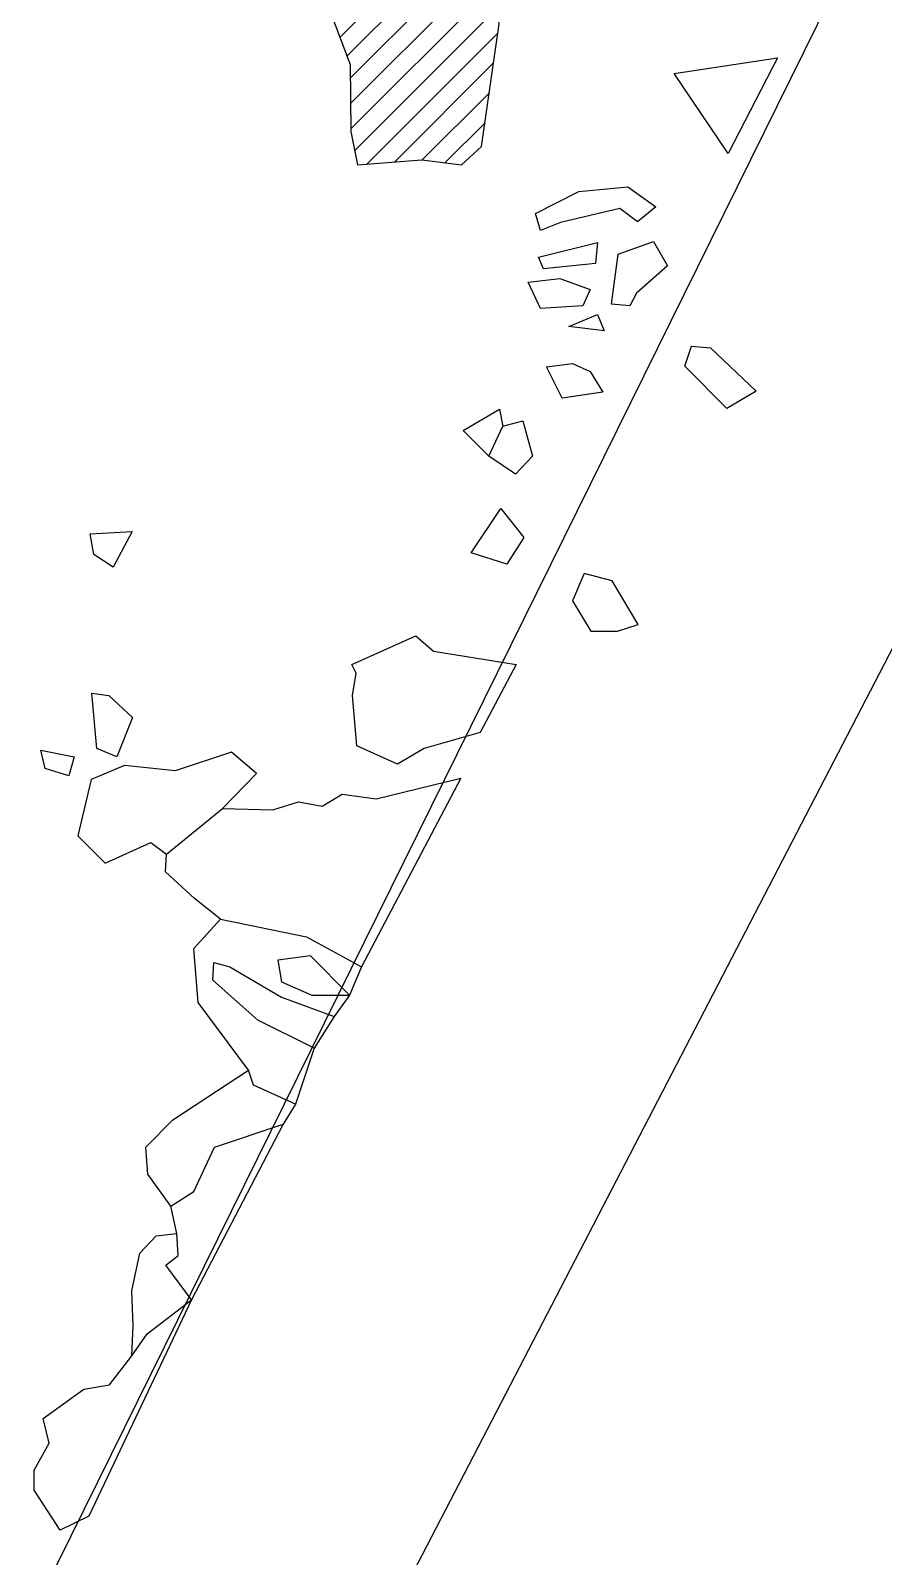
# Model space of a CAD drawing. Header units: metres. Extents: x -12.6 to -9.54, y -16.55 to -11.69.
# Drawn here: x -11.169 to -10.58, y -13.879 to -12.824 of the extents above; entities that cross this region are included whole.
import ezdxf

# ---------------------------------------------------------------- set-up
doc = ezdxf.new("R2010")
doc.units = ezdxf.units.M
doc.header["$LTSCALE"] = 25
doc.header["$MEASUREMENT"] = 0
doc.linetypes.add('STRICHPUNKTX2', pattern=[2, 1, -0.5, 0, -0.5])
doc.layers.get('0').update_dxf_attribs({"linetype": 'CONTINUOUS'})
for name, color, linetype in [('FEUER', 1, 'CONTINUOUS'), ('GRABUNGSGRENZE', 3, 'STRICHPUNKTX2'), ('STEINE', 4, 'CONTINUOUS'), ('STEINESCHRAFF', 4, 'CONTINUOUS')]:
    doc.layers.add(name, color=color, linetype=linetype)

# ---------------------------------------------------------------- blocks, each defined once
blk = doc.blocks.new('*X10')
at = {"color": 0}
for p, q in [((-1095.53, -1282.92), (-1083.86, -1271.25)), ((-1095.05, -1284.2), (-1083.86, -1273.01)), ((-1094.82, -1285.73), (-1083.86, -1274.78)), ((-1094.8, -1287.48), (-1084.25, -1276.93)), ((-1094.78, -1289.23), (-1084.88, -1279.34)), ((-1094.51, -1290.73), (-1084.67, -1280.89)), ((-1093.67, -1291.66), (-1084.62, -1282.61)), ((-1091.75, -1291.51), (-1084.92, -1284.67)), ((-1089.84, -1291.36), (-1085.21, -1286.74)), ((-1088.27, -1291.56), (-1085.51, -1288.81))]:
    blk.add_line(p, q, dxfattribs=at)
blk = doc.blocks.new('*X12')
at = {"color": 0}
for p, q in [((-1079.375, -1293.75), (-1079.375, -1293.75)), ((-1078.125, -1293.75), (-1078.125, -1293.75)), ((-1076.875, -1293.75), (-1076.875, -1293.75)), ((-1075.625, -1293.75), (-1075.625, -1293.75)), ((-1081.25, -1295), (-1081.25, -1295)), ((-1080, -1295), (-1080, -1295)), ((-1078.75, -1295), (-1078.75, -1295)), ((-1077.5, -1295), (-1077.5, -1295)), ((-1075, -1295), (-1075, -1295)), ((-1078.75, -1297.5), (-1078.75, -1297.5)), ((-1075, -1297.5), (-1075, -1297.5)), ((-1073.75, -1297.5), (-1073.75, -1297.5)), ((-1080.625, -1298.75), (-1080.625, -1298.75)), ((-1075.625, -1298.75), (-1075.625, -1298.75)), ((-1074.375, -1298.75), (-1074.375, -1298.75)), ((-1073.125, -1298.75), (-1073.125, -1298.75)), ((-1081.25, -1300), (-1081.25, -1300)), ((-1080, -1300), (-1080, -1300)), ((-1076.25, -1300), (-1076.25, -1300)), ((-1075, -1300), (-1075, -1300)), ((-1080.625, -1301.25), (-1080.625, -1301.25)), ((-1079.375, -1301.25), (-1079.375, -1301.25)), ((-1075.625, -1301.25), (-1075.625, -1301.25)), ((-1071.25, -1305), (-1071.25, -1305)), ((-1070, -1305), (-1070, -1305)), ((-1080.625, -1306.25), (-1080.625, -1306.25)), ((-1079.375, -1306.25), (-1079.375, -1306.25)), ((-1078.125, -1306.25), (-1078.125, -1306.25)), ((-1070.625, -1306.25), (-1070.625, -1306.25)), ((-1069.375, -1306.25), (-1069.375, -1306.25)), ((-1068.125, -1306.25), (-1068.125, -1306.25)), ((-1080, -1307.5), (-1080, -1307.5)), ((-1078.75, -1307.5), (-1078.75, -1307.5)), ((-1068.75, -1307.5), (-1068.75, -1307.5)), ((-1067.5, -1307.5), (-1067.5, -1307.5)), ((-1086.25, -1310), (-1086.25, -1310)), ((-1085, -1310), (-1085, -1310)), ((-1083.75, -1310), (-1083.75, -1310)), ((-1085.625, -1311.25), (-1085.625, -1311.25)), ((-1084.375, -1311.25), (-1084.375, -1311.25)), ((-1083.125, -1311.25), (-1083.125, -1311.25)), ((-1083.75, -1312.5), (-1083.75, -1312.5)), ((-1084.375, -1316.25), (-1084.375, -1316.25)), ((-1112.5, -1317.5), (-1112.5, -1317.5)), ((-1111.25, -1317.5), (-1111.25, -1317.5)), ((-1085, -1317.5), (-1085, -1317.5)), ((-1083.75, -1317.5), (-1083.75, -1317.5)), ((-1111.875, -1318.75), (-1111.875, -1318.75)), ((-1085.625, -1318.75), (-1085.625, -1318.75)), ((-1084.375, -1318.75), (-1084.375, -1318.75)), ((-1078.125, -1321.25), (-1078.125, -1321.25)), ((-1076.875, -1321.25), (-1076.875, -1321.25)), ((-1078.75, -1322.5), (-1078.75, -1322.5)), ((-1077.5, -1322.5), (-1077.5, -1322.5)), ((-1076.25, -1322.5), (-1076.25, -1322.5)), ((-1078.125, -1323.75), (-1078.125, -1323.75)), ((-1076.875, -1323.75), (-1076.875, -1323.75)), ((-1091.25, -1325), (-1091.25, -1325)), ((-1090, -1325), (-1090, -1325)), ((-1094.375, -1326.25), (-1094.375, -1326.25)), ((-1093.125, -1326.25), (-1093.125, -1326.25)), ((-1091.875, -1326.25), (-1091.875, -1326.25)), ((-1090.625, -1326.25), (-1090.625, -1326.25)), ((-1089.375, -1326.25), (-1089.375, -1326.25)), ((-1088.125, -1326.25), (-1088.125, -1326.25)), ((-1086.875, -1326.25), (-1086.875, -1326.25)), ((-1085.625, -1326.25), (-1085.625, -1326.25)), ((-1084.375, -1326.25), (-1084.375, -1326.25)), ((-1093.75, -1327.5), (-1093.75, -1327.5)), ((-1092.5, -1327.5), (-1092.5, -1327.5)), ((-1091.25, -1327.5), (-1091.25, -1327.5)), ((-1090, -1327.5), (-1090, -1327.5)), ((-1088.75, -1327.5), (-1088.75, -1327.5)), ((-1087.5, -1327.5), (-1087.5, -1327.5)), ((-1086.25, -1327.5), (-1086.25, -1327.5)), ((-1085, -1327.5), (-1085, -1327.5)), ((-1111.875, -1328.75), (-1111.875, -1328.75)), ((-1094.375, -1328.75), (-1094.375, -1328.75)), ((-1093.125, -1328.75), (-1093.125, -1328.75)), ((-1091.875, -1328.75), (-1091.875, -1328.75)), ((-1090.625, -1328.75), (-1090.625, -1328.75)), ((-1089.375, -1328.75), (-1089.375, -1328.75)), ((-1088.125, -1328.75), (-1088.125, -1328.75)), ((-1086.875, -1328.75), (-1086.875, -1328.75)), ((-1085.625, -1328.75), (-1085.625, -1328.75)), ((-1112.5, -1330), (-1112.5, -1330)), ((-1111.25, -1330), (-1111.25, -1330)), ((-1110, -1330), (-1110, -1330)), ((-1093.75, -1330), (-1093.75, -1330)), ((-1092.5, -1330), (-1092.5, -1330)), ((-1091.25, -1330), (-1091.25, -1330)), ((-1090, -1330), (-1090, -1330)), ((-1088.75, -1330), (-1088.75, -1330)), ((-1087.5, -1330), (-1087.5, -1330)), ((-1086.25, -1330), (-1086.25, -1330)), ((-1111.875, -1331.25), (-1111.875, -1331.25)), ((-1110.625, -1331.25), (-1110.625, -1331.25)), ((-1094.375, -1331.25), (-1094.375, -1331.25)), ((-1093.125, -1331.25), (-1093.125, -1331.25)), ((-1091.875, -1331.25), (-1091.875, -1331.25)), ((-1090.625, -1331.25), (-1090.625, -1331.25)), ((-1089.375, -1331.25), (-1089.375, -1331.25)), ((-1088.125, -1331.25), (-1088.125, -1331.25)), ((-1115, -1332.5), (-1115, -1332.5)), ((-1092.5, -1332.5), (-1092.5, -1332.5)), ((-1091.25, -1332.5), (-1091.25, -1332.5)), ((-1114.375, -1333.75), (-1114.375, -1333.75)), ((-1110.625, -1333.75), (-1110.625, -1333.75)), ((-1109.375, -1333.75), (-1109.375, -1333.75)), ((-1108.125, -1333.75), (-1108.125, -1333.75)), ((-1106.875, -1333.75), (-1106.875, -1333.75)), ((-1105.625, -1333.75), (-1105.625, -1333.75)), ((-1104.375, -1333.75), (-1104.375, -1333.75)), ((-1103.125, -1333.75), (-1103.125, -1333.75)), ((-1101.875, -1333.75), (-1101.875, -1333.75)), ((-1112.5, -1335), (-1112.5, -1335)), ((-1111.25, -1335), (-1111.25, -1335)), ((-1110, -1335), (-1110, -1335)), ((-1108.75, -1335), (-1108.75, -1335)), ((-1107.5, -1335), (-1107.5, -1335)), ((-1106.25, -1335), (-1106.25, -1335)), ((-1105, -1335), (-1105, -1335)), ((-1103.75, -1335), (-1103.75, -1335)), ((-1102.5, -1335), (-1102.5, -1335)), ((-1090, -1335), (-1090, -1335)), ((-1088.75, -1335), (-1088.75, -1335)), ((-1113.125, -1336.25), (-1113.125, -1336.25)), ((-1111.875, -1336.25), (-1111.875, -1336.25)), ((-1110.625, -1336.25), (-1110.625, -1336.25)), ((-1109.375, -1336.25), (-1109.375, -1336.25)), ((-1108.125, -1336.25), (-1108.125, -1336.25)), ((-1106.875, -1336.25), (-1106.875, -1336.25)), ((-1105.625, -1336.25), (-1105.625, -1336.25)), ((-1104.375, -1336.25), (-1104.375, -1336.25)), ((-1103.125, -1336.25), (-1103.125, -1336.25)), ((-1101.875, -1336.25), (-1101.875, -1336.25)), ((-1099.375, -1336.25), (-1099.375, -1336.25)), ((-1098.125, -1336.25), (-1098.125, -1336.25)), ((-1096.875, -1336.25), (-1096.875, -1336.25)), ((-1095.625, -1336.25), (-1095.625, -1336.25)), ((-1094.375, -1336.25), (-1094.375, -1336.25)), ((-1093.125, -1336.25), (-1093.125, -1336.25)), ((-1091.875, -1336.25), (-1091.875, -1336.25)), ((-1090.625, -1336.25), (-1090.625, -1336.25)), ((-1089.375, -1336.25), (-1089.375, -1336.25)), ((-1112.5, -1337.5), (-1112.5, -1337.5)), ((-1111.25, -1337.5), (-1111.25, -1337.5)), ((-1110, -1337.5), (-1110, -1337.5)), ((-1108.75, -1337.5), (-1108.75, -1337.5)), ((-1107.5, -1337.5), (-1107.5, -1337.5)), ((-1106.25, -1337.5), (-1106.25, -1337.5)), ((-1105, -1337.5), (-1105, -1337.5)), ((-1103.75, -1337.5), (-1103.75, -1337.5)), ((-1102.5, -1337.5), (-1102.5, -1337.5)), ((-1101.25, -1337.5), (-1101.25, -1337.5)), ((-1100, -1337.5), (-1100, -1337.5)), ((-1098.75, -1337.5), (-1098.75, -1337.5)), ((-1097.5, -1337.5), (-1097.5, -1337.5)), ((-1096.25, -1337.5), (-1096.25, -1337.5)), ((-1095, -1337.5), (-1095, -1337.5)), ((-1093.75, -1337.5), (-1093.75, -1337.5)), ((-1092.5, -1337.5), (-1092.5, -1337.5)), ((-1091.25, -1337.5), (-1091.25, -1337.5)), ((-1090, -1337.5), (-1090, -1337.5)), ((-1111.875, -1338.75), (-1111.875, -1338.75)), ((-1110.625, -1338.75), (-1110.625, -1338.75)), ((-1109.375, -1338.75), (-1109.375, -1338.75)), ((-1108.125, -1338.75), (-1108.125, -1338.75)), ((-1106.875, -1338.75), (-1106.875, -1338.75)), ((-1105.625, -1338.75), (-1105.625, -1338.75)), ((-1104.375, -1338.75), (-1104.375, -1338.75)), ((-1103.125, -1338.75), (-1103.125, -1338.75)), ((-1101.875, -1338.75), (-1101.875, -1338.75)), ((-1100.625, -1338.75), (-1100.625, -1338.75)), ((-1099.375, -1338.75), (-1099.375, -1338.75)), ((-1098.125, -1338.75), (-1098.125, -1338.75)), ((-1096.875, -1338.75), (-1096.875, -1338.75)), ((-1095.625, -1338.75), (-1095.625, -1338.75)), ((-1094.375, -1338.75), (-1094.375, -1338.75)), ((-1093.125, -1338.75), (-1093.125, -1338.75)), ((-1091.875, -1338.75), (-1091.875, -1338.75)), ((-1090.625, -1338.75), (-1090.625, -1338.75)), ((-1107.5, -1340), (-1107.5, -1340)), ((-1106.25, -1340), (-1106.25, -1340)), ((-1105, -1340), (-1105, -1340)), ((-1103.75, -1340), (-1103.75, -1340)), ((-1102.5, -1340), (-1102.5, -1340)), ((-1101.25, -1340), (-1101.25, -1340)), ((-1100, -1340), (-1100, -1340)), ((-1098.75, -1340), (-1098.75, -1340)), ((-1097.5, -1340), (-1097.5, -1340)), ((-1096.25, -1340), (-1096.25, -1340)), ((-1095, -1340), (-1095, -1340)), ((-1093.75, -1340), (-1093.75, -1340)), ((-1092.5, -1340), (-1092.5, -1340)), ((-1091.25, -1340), (-1091.25, -1340)), ((-1105.625, -1341.25), (-1105.625, -1341.25)), ((-1104.375, -1341.25), (-1104.375, -1341.25)), ((-1103.125, -1341.25), (-1103.125, -1341.25)), ((-1101.875, -1341.25), (-1101.875, -1341.25)), ((-1100.625, -1341.25), (-1100.625, -1341.25)), ((-1099.375, -1341.25), (-1099.375, -1341.25)), ((-1098.125, -1341.25), (-1098.125, -1341.25)), ((-1096.875, -1341.25), (-1096.875, -1341.25)), ((-1095.625, -1341.25), (-1095.625, -1341.25)), ((-1094.375, -1341.25), (-1094.375, -1341.25)), ((-1093.125, -1341.25), (-1093.125, -1341.25)), ((-1091.875, -1341.25), (-1091.875, -1341.25)), ((-1105, -1342.5), (-1105, -1342.5)), ((-1103.75, -1342.5), (-1103.75, -1342.5)), ((-1102.5, -1342.5), (-1102.5, -1342.5)), ((-1101.25, -1342.5), (-1101.25, -1342.5)), ((-1100, -1342.5), (-1100, -1342.5)), ((-1098.75, -1342.5), (-1098.75, -1342.5)), ((-1097.5, -1342.5), (-1097.5, -1342.5)), ((-1096.25, -1342.5), (-1096.25, -1342.5)), ((-1095, -1342.5), (-1095, -1342.5)), ((-1093.75, -1342.5), (-1093.75, -1342.5)), ((-1092.5, -1342.5), (-1092.5, -1342.5)), ((-1103.125, -1343.75), (-1103.125, -1343.75)), ((-1101.875, -1343.75), (-1101.875, -1343.75)), ((-1100.625, -1343.75), (-1100.625, -1343.75)), ((-1099.375, -1343.75), (-1099.375, -1343.75)), ((-1098.125, -1343.75), (-1098.125, -1343.75)), ((-1096.875, -1343.75), (-1096.875, -1343.75)), ((-1095.625, -1343.75), (-1095.625, -1343.75)), ((-1094.375, -1343.75), (-1094.375, -1343.75)), ((-1093.125, -1343.75), (-1093.125, -1343.75)), ((-1103.75, -1345), (-1103.75, -1345)), ((-1102.5, -1345), (-1102.5, -1345)), ((-1101.25, -1345), (-1101.25, -1345)), ((-1100, -1345), (-1100, -1345)), ((-1098.75, -1345), (-1098.75, -1345)), ((-1097.5, -1345), (-1097.5, -1345)), ((-1096.25, -1345), (-1096.25, -1345)), ((-1095, -1345), (-1095, -1345)), ((-1093.75, -1345), (-1093.75, -1345)), ((-1104.375, -1346.25), (-1104.375, -1346.25)), ((-1103.125, -1346.25), (-1103.125, -1346.25)), ((-1101.875, -1346.25), (-1101.875, -1346.25)), ((-1100.625, -1346.25), (-1100.625, -1346.25)), ((-1099.375, -1346.25), (-1099.375, -1346.25)), ((-1098.125, -1346.25), (-1098.125, -1346.25)), ((-1096.875, -1346.25), (-1096.875, -1346.25)), ((-1095.625, -1346.25), (-1095.625, -1346.25)), ((-1094.375, -1346.25), (-1094.375, -1346.25)), ((-1105, -1347.5), (-1105, -1347.5)), ((-1103.75, -1347.5), (-1103.75, -1347.5)), ((-1102.5, -1347.5), (-1102.5, -1347.5)), ((-1101.25, -1347.5), (-1101.25, -1347.5)), ((-1100, -1347.5), (-1100, -1347.5)), ((-1098.75, -1347.5), (-1098.75, -1347.5)), ((-1097.5, -1347.5), (-1097.5, -1347.5)), ((-1096.25, -1347.5), (-1096.25, -1347.5)), ((-1095, -1347.5), (-1095, -1347.5)), ((-1104.375, -1348.75), (-1104.375, -1348.75)), ((-1103.125, -1348.75), (-1103.125, -1348.75)), ((-1101.875, -1348.75), (-1101.875, -1348.75)), ((-1100.625, -1348.75), (-1100.625, -1348.75)), ((-1099.375, -1348.75), (-1099.375, -1348.75)), ((-1098.125, -1348.75), (-1098.125, -1348.75)), ((-1096.875, -1348.75), (-1096.875, -1348.75)), ((-1095.625, -1348.75), (-1095.625, -1348.75)), ((-1105, -1350), (-1105, -1350)), ((-1103.75, -1350), (-1103.75, -1350)), ((-1102.5, -1350), (-1102.5, -1350)), ((-1101.25, -1350), (-1101.25, -1350)), ((-1100, -1350), (-1100, -1350)), ((-1098.75, -1350), (-1098.75, -1350)), ((-1097.5, -1350), (-1097.5, -1350)), ((-1096.25, -1350), (-1096.25, -1350)), ((-1103.125, -1351.25), (-1103.125, -1351.25)), ((-1101.875, -1351.25), (-1101.875, -1351.25)), ((-1100.625, -1351.25), (-1100.625, -1351.25)), ((-1099.375, -1351.25), (-1099.375, -1351.25)), ((-1098.125, -1351.25), (-1098.125, -1351.25)), ((-1096.875, -1351.25), (-1096.875, -1351.25)), ((-1102.5, -1352.5), (-1102.5, -1352.5)), ((-1101.25, -1352.5), (-1101.25, -1352.5)), ((-1100, -1352.5), (-1100, -1352.5)), ((-1098.75, -1352.5), (-1098.75, -1352.5)), ((-1097.5, -1352.5), (-1097.5, -1352.5)), ((-1101.875, -1353.75), (-1101.875, -1353.75)), ((-1100.625, -1353.75), (-1100.625, -1353.75)), ((-1099.375, -1353.75), (-1099.375, -1353.75)), ((-1098.125, -1353.75), (-1098.125, -1353.75)), ((-1102.5, -1355), (-1102.5, -1355)), ((-1101.25, -1355), (-1101.25, -1355)), ((-1100, -1355), (-1100, -1355)), ((-1098.75, -1355), (-1098.75, -1355)), ((-1104.375, -1356.25), (-1104.375, -1356.25)), ((-1103.125, -1356.25), (-1103.125, -1356.25)), ((-1101.875, -1356.25), (-1101.875, -1356.25)), ((-1100.625, -1356.25), (-1100.625, -1356.25)), ((-1099.375, -1356.25), (-1099.375, -1356.25)), ((-1106.25, -1357.5), (-1106.25, -1357.5)), ((-1105, -1357.5), (-1105, -1357.5)), ((-1103.75, -1357.5), (-1103.75, -1357.5)), ((-1102.5, -1357.5), (-1102.5, -1357.5)), ((-1101.25, -1357.5), (-1101.25, -1357.5)), ((-1100, -1357.5), (-1100, -1357.5)), ((-1106.875, -1358.75), (-1106.875, -1358.75)), ((-1105.625, -1358.75), (-1105.625, -1358.75)), ((-1104.375, -1358.75), (-1104.375, -1358.75)), ((-1103.125, -1358.75), (-1103.125, -1358.75)), ((-1101.875, -1358.75), (-1101.875, -1358.75)), ((-1100.625, -1358.75), (-1100.625, -1358.75)), ((-1108.75, -1360), (-1108.75, -1360)), ((-1107.5, -1360), (-1107.5, -1360)), ((-1106.25, -1360), (-1106.25, -1360)), ((-1105, -1360), (-1105, -1360)), ((-1103.75, -1360), (-1103.75, -1360)), ((-1102.5, -1360), (-1102.5, -1360)), ((-1101.25, -1360), (-1101.25, -1360)), ((-1108.125, -1361.25), (-1108.125, -1361.25)), ((-1106.875, -1361.25), (-1106.875, -1361.25)), ((-1105.625, -1361.25), (-1105.625, -1361.25)), ((-1104.375, -1361.25), (-1104.375, -1361.25)), ((-1103.125, -1361.25), (-1103.125, -1361.25)), ((-1101.875, -1361.25), (-1101.875, -1361.25)), ((-1107.5, -1362.5), (-1107.5, -1362.5)), ((-1106.25, -1362.5), (-1106.25, -1362.5)), ((-1105, -1362.5), (-1105, -1362.5)), ((-1103.75, -1362.5), (-1103.75, -1362.5)), ((-1102.5, -1362.5), (-1102.5, -1362.5)), ((-1106.875, -1363.75), (-1106.875, -1363.75)), ((-1105.625, -1363.75), (-1105.625, -1363.75)), ((-1104.375, -1363.75), (-1104.375, -1363.75)), ((-1103.125, -1363.75), (-1103.125, -1363.75)), ((-1106.25, -1365), (-1106.25, -1365)), ((-1105, -1365), (-1105, -1365)), ((-1103.75, -1365), (-1103.75, -1365)), ((-1108.125, -1366.25), (-1108.125, -1366.25)), ((-1106.875, -1366.25), (-1106.875, -1366.25)), ((-1105.625, -1366.25), (-1105.625, -1366.25)), ((-1104.375, -1366.25), (-1104.375, -1366.25)), ((-1108.75, -1367.5), (-1108.75, -1367.5)), ((-1107.5, -1367.5), (-1107.5, -1367.5)), ((-1106.25, -1367.5), (-1106.25, -1367.5)), ((-1105, -1367.5), (-1105, -1367.5)), ((-1109.375, -1368.75), (-1109.375, -1368.75)), ((-1108.125, -1368.75), (-1108.125, -1368.75)), ((-1106.875, -1368.75), (-1106.875, -1368.75)), ((-1105.625, -1368.75), (-1105.625, -1368.75)), ((-1108.75, -1370), (-1108.75, -1370)), ((-1107.5, -1370), (-1107.5, -1370)), ((-1106.25, -1370), (-1106.25, -1370)), ((-1109.375, -1371.25), (-1109.375, -1371.25)), ((-1108.125, -1371.25), (-1108.125, -1371.25)), ((-1106.875, -1371.25), (-1106.875, -1371.25)), ((-1108.75, -1372.5), (-1108.75, -1372.5)), ((-1107.5, -1372.5), (-1107.5, -1372.5)), ((-1109.375, -1373.75), (-1109.375, -1373.75)), ((-1108.125, -1373.75), (-1108.125, -1373.75)), ((-1110, -1375), (-1110, -1375)), ((-1108.75, -1375), (-1108.75, -1375)), ((-1111.875, -1376.25), (-1111.875, -1376.25)), ((-1110.625, -1376.25), (-1110.625, -1376.25)), ((-1109.375, -1376.25), (-1109.375, -1376.25)), ((-1113.75, -1377.5), (-1113.75, -1377.5)), ((-1112.5, -1377.5), (-1112.5, -1377.5)), ((-1111.25, -1377.5), (-1111.25, -1377.5)), ((-1110, -1377.5), (-1110, -1377.5)), ((-1115.625, -1378.75), (-1115.625, -1378.75)), ((-1114.375, -1378.75), (-1114.375, -1378.75)), ((-1113.125, -1378.75), (-1113.125, -1378.75)), ((-1111.875, -1378.75), (-1111.875, -1378.75)), ((-1110.625, -1378.75), (-1110.625, -1378.75)), ((-1115, -1380), (-1115, -1380)), ((-1113.75, -1380), (-1113.75, -1380)), ((-1112.5, -1380), (-1112.5, -1380)), ((-1111.25, -1380), (-1111.25, -1380)), ((-1115.625, -1381.25), (-1115.625, -1381.25)), ((-1114.375, -1381.25), (-1114.375, -1381.25)), ((-1113.125, -1381.25), (-1113.125, -1381.25)), ((-1111.875, -1381.25), (-1111.875, -1381.25)), ((-1116.25, -1382.5), (-1116.25, -1382.5)), ((-1115, -1382.5), (-1115, -1382.5)), ((-1113.75, -1382.5), (-1113.75, -1382.5)), ((-1112.5, -1382.5), (-1112.5, -1382.5)), ((-1115.625, -1383.75), (-1115.625, -1383.75)), ((-1114.375, -1383.75), (-1114.375, -1383.75)), ((-1113.125, -1383.75), (-1113.125, -1383.75)), ((-1115, -1385), (-1115, -1385)), ((-1113.75, -1385), (-1113.75, -1385))]:
    blk.add_line(p, q, dxfattribs=at)

msp = doc.modelspace()

# ---------------------------------------------------------------- linework, layer by layer
at = {"layer": 'GRABUNGSGRENZE'}
for points in [[(-12.6046, -14.2632), (-11.564, -14.7212), (-10.525, -12.6167)], [(-9.5951, -15.3381), (-11.3359, -14.7217), (-10.292, -12.7075)]]:
    msp.add_lwpolyline(points, dxfattribs=at)
at = {"layer": 'STEINE'}
for points in [[(-10.9758, -12.7692), (-10.9651, -12.8034), (-10.9483, -12.8478), (-10.9477, -12.8942), (-10.9432, -12.9171), (-10.8988, -12.9136), (-10.8713, -12.9171), (-10.8575, -12.9044), (-10.8453, -12.8197), (-10.8488, -12.7932), (-10.8386, -12.755), (-10.8386, -12.6999), (-10.8468, -12.6769), (-10.8387, -12.6321), (-10.8463, -12.5999), (-10.8336, -12.5739), (-10.8387, -12.5046), (-10.8652, -12.4883), (-10.8891, -12.5418), (-10.9284, -12.5744), (-10.9361, -12.5872), (-10.9442, -12.6285), (-10.9758, -12.6719), (-10.9758, -12.7692)], [(-10.6872, -12.9094), (-10.7244, -12.8539), (-10.653, -12.8431), (-10.6872, -12.9094)], [(-10.8167, -12.9625), (-10.8203, -12.9508), (-10.7902, -12.9355), (-10.7565, -12.9324), (-10.7371, -12.9462), (-10.7499, -12.9564), (-10.7621, -12.9472), (-10.8029, -12.9569), (-10.8167, -12.9625)], [(-10.7677, -13.0135), (-10.7631, -12.9788), (-10.7387, -12.9701), (-10.729, -12.987), (-10.7504, -13.0058), (-10.755, -13.0145), (-10.7677, -13.0135)], [(-10.8146, -12.989), (-10.8182, -12.9809), (-10.7774, -12.9707), (-10.7789, -12.9854), (-10.8146, -12.989)], [(-10.8167, -13.0165), (-10.8253, -12.9982), (-10.8034, -12.9956), (-10.7825, -13.0033), (-10.7876, -13.0145), (-10.8167, -13.0165)], [(-10.7973, -13.0288), (-10.7774, -13.0206), (-10.7728, -13.0318), (-10.7973, -13.0288)], [(-10.6882, -13.0854), (-10.7172, -13.0563), (-10.7126, -13.0425), (-10.6994, -13.0436), (-10.6678, -13.0736), (-10.6882, -13.0854)], [(-10.8019, -13.0783), (-10.8126, -13.0568), (-10.7947, -13.0543), (-10.7825, -13.0599), (-10.7738, -13.0742), (-10.8019, -13.0783)], [(-10.8524, -13.1185), (-10.8702, -13.1007), (-10.8452, -13.0859), (-10.8427, -13.0976), (-10.8289, -13.0941), (-10.8223, -13.1185), (-10.834, -13.1308), (-10.8524, -13.1185), (-10.8427, -13.0976)], [(-10.8646, -13.1853), (-10.8442, -13.1547), (-10.8284, -13.1746), (-10.8401, -13.193), (-10.8646, -13.1853)], [(-11.1119, -13.1951), (-11.1252, -13.1864), (-11.1277, -13.1721), (-11.0987, -13.1706), (-11.1119, -13.1951)], [(-10.7493, -13.2348), (-10.7672, -13.2047), (-10.7866, -13.1996), (-10.7947, -13.2185), (-10.782, -13.2394), (-10.7636, -13.2394), (-10.7493, -13.2348)], [(-10.8585, -13.3093), (-10.8972, -13.3205), (-10.9156, -13.3312), (-10.9436, -13.3185), (-10.9467, -13.2838), (-10.9441, -13.2685), (-10.9472, -13.2624), (-10.9028, -13.2425), (-10.8906, -13.2532), (-10.8335, -13.2623), (-10.8585, -13.3093)], [(-11.1231, -13.3205), (-11.1267, -13.2823), (-11.115, -13.2838), (-11.0986, -13.2991), (-11.1093, -13.3261), (-11.1231, -13.3205)], [(-11.1425, -13.3394), (-11.1588, -13.3343), (-11.1619, -13.3215), (-11.1389, -13.3261), (-11.1425, -13.3394)], [(-11.0364, -13.3618), (-11.013, -13.3378), (-11.0303, -13.3231), (-11.0691, -13.3358), (-11.1042, -13.3322), (-11.1272, -13.3419), (-11.1364, -13.3807), (-11.1175, -13.3996), (-11.0859, -13.3853), (-11.0752, -13.3934)], [(-11.0379, -13.4383), (-11.0558, -13.424), (-11.0757, -13.4057), (-11.0752, -13.3934), (-11.0364, -13.3618), (-11.0017, -13.3628), (-10.9839, -13.3572), (-10.9676, -13.3603), (-10.9538, -13.3521), (-10.9303, -13.3552), (-10.8717, -13.3409), (-10.9405, -13.4714)], [(-10.9859, -13.5663), (-11.015, -13.553), (-11.0185, -13.5428), (-11.0532, -13.4959), (-11.0563, -13.4587), (-11.0379, -13.4383), (-10.9783, -13.4505), (-10.9405, -13.4714), (-10.9487, -13.4908), (-10.9594, -13.5056), (-10.9732, -13.5275), (-10.9859, -13.5663), (-10.9946, -13.5801)], [(-10.9487, -13.4908), (-10.9757, -13.4638), (-10.9982, -13.4668), (-10.9956, -13.4816), (-10.9747, -13.4908), (-10.9487, -13.4908)], [(-10.9732, -13.5275), (-11.0119, -13.5082), (-11.043, -13.4806), (-11.0425, -13.4684), (-11.0313, -13.4714), (-10.9956, -13.4923), (-10.9594, -13.5056)], [(-11.0721, -13.6367), (-11.0879, -13.6147), (-11.0894, -13.5959), (-11.0706, -13.577), (-11.0185, -13.5428)], [(-11.0578, -13.7014), (-11.0756, -13.6775), (-11.067, -13.6708), (-11.068, -13.6555), (-11.0721, -13.6367), (-11.0563, -13.6265), (-11.042, -13.5959), (-10.9946, -13.5801), (-11.0578, -13.7014)], [(-11.0991, -13.7402), (-11.0981, -13.7193), (-11.0991, -13.6953), (-11.0935, -13.6693), (-11.0823, -13.6571), (-11.068, -13.6555)], [(-11.1287, -13.8509), (-11.1485, -13.8605), (-11.1664, -13.833), (-11.1664, -13.8192), (-11.1562, -13.8004), (-11.1603, -13.7835), (-11.1322, -13.7631), (-11.1144, -13.7601), (-11.0991, -13.7402), (-11.0884, -13.7249), (-11.0578, -13.7014), (-11.1287, -13.8509)]]:
    msp.add_lwpolyline(points, dxfattribs=at)

# ---------------------------------------------------------------- block references
at = {"layer": 'FEUER', "xscale": 0.01, "yscale": 0.01, "zscale": 0.01}
msp.add_blockref('*X10', (0, 0), dxfattribs=at)
at = {"layer": 'STEINESCHRAFF', "xscale": 0.01, "yscale": 0.01, "zscale": 0.01}
msp.add_blockref('*X12', (0, 0), dxfattribs=at)

doc.saveas('drawing.dxf')
